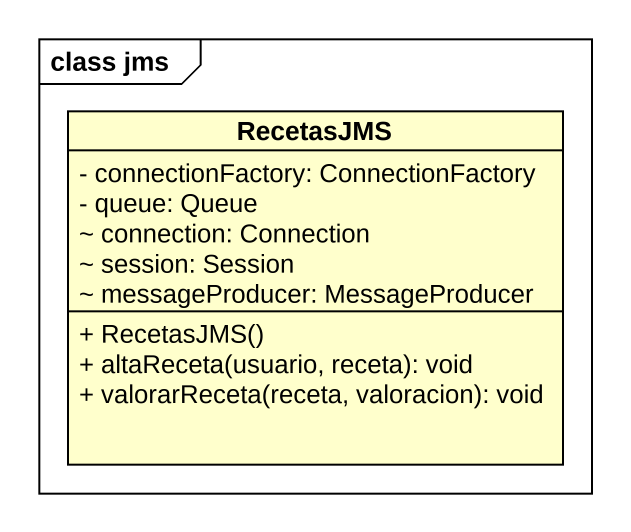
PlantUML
@startuml
mainframe class jms
hide circle
hide empty members
skinparam classAttributeIconSize 0
class RecetasJMS {
  - connectionFactory: ConnectionFactory
  - queue: Queue
  ~ connection: Connection
  ~ session: Session
  ~ messageProducer: MessageProducer
  + RecetasJMS()
  + altaReceta(usuario, receta): void
  + valorarReceta(receta, valoracion): void
}
@enduml
